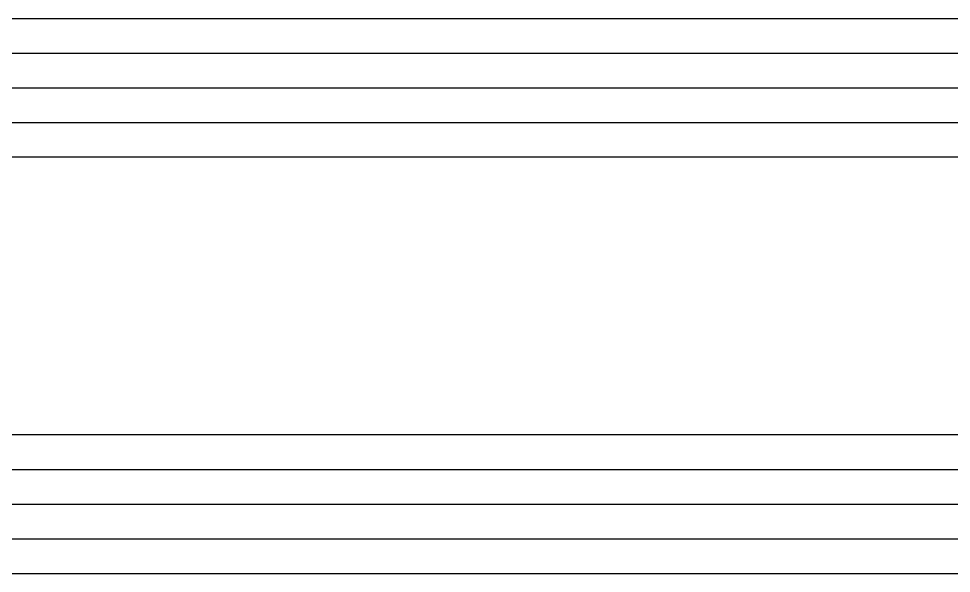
# Model space of a CAD drawing. Header units: millimetres. Extents: x 221 to 2771, y 196 to 840.
# Drawn here: x 559.59 to 567.67, y 629.43 to 634.23 of the extents above; entities that cross this region are included whole.
import ezdxf

# ---------------------------------------------------------------- set-up
doc = ezdxf.new("R2010")
doc.units = ezdxf.units.MM
doc.layers.add('Aksesuar', color=7, linetype='Continuous')

# ---------------------------------------------------------------- blocks, each defined once
blk = doc.blocks.new('6 12 6 2.CAM-TG1')
at = {"layer": 'Aksesuar', "color": 143}
for p, q in [((-2648.984, 914.732), (-2532.47, 914.732)), ((-2648.984, 913.232), (-2532.47, 913.232)), ((-2648.984, 911.732), (-2532.47, 911.732)), ((-2648.984, 910.232), (-2532.47, 910.232)), ((-2648.984, 895.232), (-2532.47, 895.232)), ((-2648.984, 893.732), (-2532.47, 893.732)), ((-2648.984, 892.232), (-2532.47, 892.232))]:
    blk.add_line(p, q, dxfattribs=at)
for points in [[(-2648.984, 914.732), (-2532.47, 914.732)], [(-2648.984, 914.732), (-2532.47, 914.732)], [(-2648.984, 908.732), (-2648.984, 914.732), (-2532.47, 914.732)], [(-2544.133, 908.732), (-2648.984, 908.732)], [(-2544.132, 896.732), (-2648.984, 896.732)], [(-2544.132, 896.732), (-2648.984, 896.732)], [(-2648.984, 890.732), (-2532.47, 890.732)], [(-2648.984, 890.732), (-2532.47, 890.732)]]:
    blk.add_lwpolyline(points, dxfattribs=at)

msp = doc.modelspace()

# ---------------------------------------------------------------- block references
at = {"layer": 'Aksesuar', "color": 1, "xscale": -0.2, "yscale": 0.2, "zscale": 0.2, "rotation": 180}
msp.add_blockref('6 12 6 2.CAM-TG1', (1084.4629, 812.3805), dxfattribs=at)

doc.saveas('drawing.dxf')
